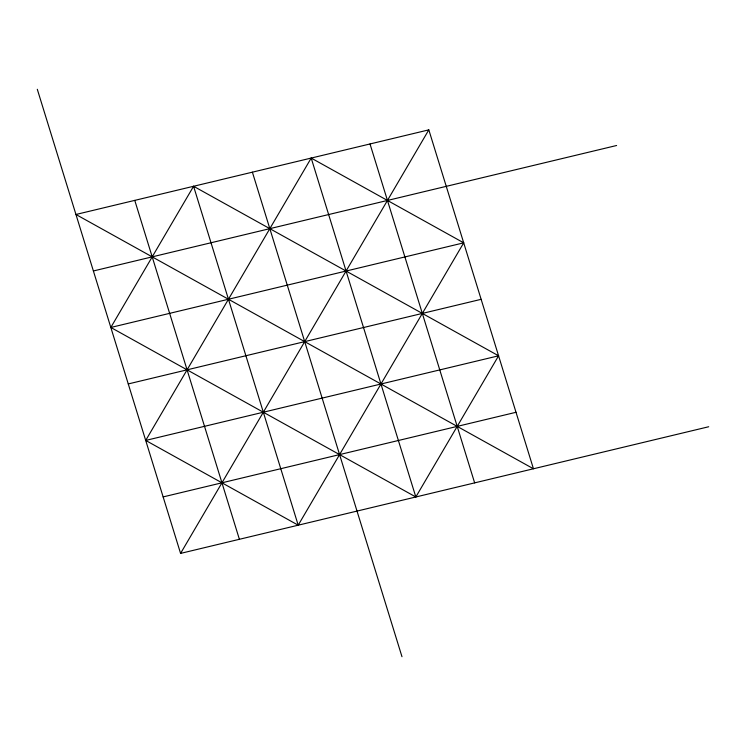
<?xml version="1.0" encoding="UTF-8"?>
<svg xmlns="http://www.w3.org/2000/svg" width="746" height="746" viewBox="0 0 746 746"><rect width="100%" height="100%" fill="white"/><g stroke="black" fill="none" stroke-linecap="round" stroke-linejoin="round"><path stroke-width="1.12" d="M110.828 327.457L193.578 186.276L498.58 355.805L415.83 496.985L110.828 327.457L463.704 242.832L298.204 525.193L145.703 440.429L311.203 158.068L463.704 242.832M37.3 89.287L180.579 553.401L428.819 129.86L533.455 468.777L75.952 214.484L428.819 129.86M93.39 270.966L616.606 145.498M128.265 383.938L481.142 299.323M145.703 440.429L498.58 355.805M163.141 496.911L516.018 412.286M180.579 553.401L708.7 426.749M370.016 143.969L474.642 482.876M311.203 158.068L415.83 496.985M252.39 172.177L401.982 656.713M193.578 186.276L298.204 525.193M134.765 200.385L239.391 539.293"/></g></svg>
